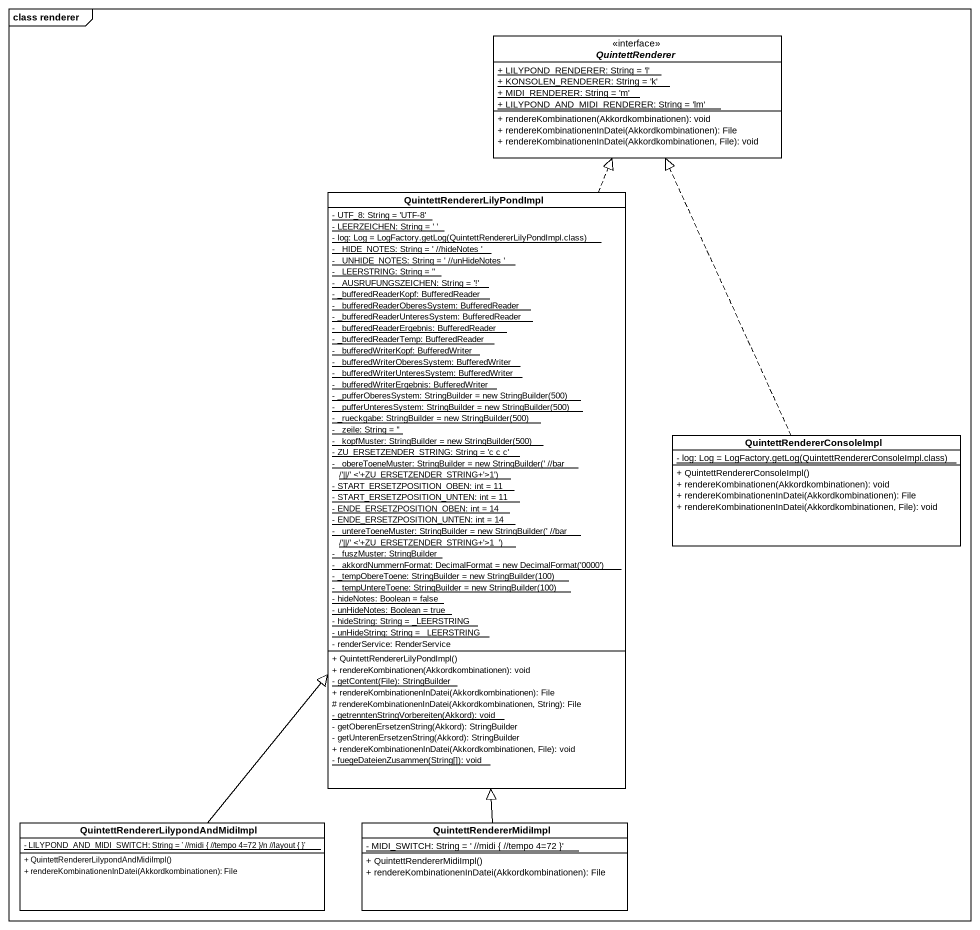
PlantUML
@startuml
mainframe class renderer
hide circle
hide empty members
skinparam classAttributeIconSize 0
interface QuintettRenderer <<interface>> {
  {static} + LILYPOND_RENDERER: String = 'l'
  {static} + KONSOLEN_RENDERER: String = 'k'
  {static} + MIDI_RENDERER: String = 'm'
  {static} + LILYPOND_AND_MIDI_RENDERER: String = 'lm'
  + rendereKombinationen(Akkordkombinationen): void
  + rendereKombinationenInDatei(Akkordkombinationen): File
  + rendereKombinationenInDatei(Akkordkombinationen, File): void
}
class QuintettRendererLilyPondImpl {
  {static} - UTF_8: String = 'UTF-8'
  {static} - LEERZEICHEN: String = ' '
  {static} {field} - log: Log = LogFactory.getLog(QuintettRendererLilyPondImpl.class)
  {static} - _HIDE_NOTES: String = ' //hideNotes '
  {static} - _UNHIDE_NOTES: String = ' //unHideNotes '
  {static} - _LEERSTRING: String = ''
  {static} - _AUSRUFUNGSZEICHEN: String = '!'
  {static} - _bufferedReaderKopf: BufferedReader
  {static} - _bufferedReaderOberesSystem: BufferedReader
  {static} - _bufferedReaderUnteresSystem: BufferedReader
  {static} - _bufferedReaderErgebnis: BufferedReader
  {static} - _bufferedReaderTemp: BufferedReader
  {static} - _bufferedWriterKopf: BufferedWriter
  {static} - _bufferedWriterOberesSystem: BufferedWriter
  {static} - _bufferedWriterUnteresSystem: BufferedWriter
  {static} - _bufferedWriterErgebnis: BufferedWriter
  {static} {field} - _pufferOberesSystem: StringBuilder = new StringBuilder(500)
  {static} {field} - _pufferUnteresSystem: StringBuilder = new StringBuilder(500)
  {static} {field} - _rueckgabe: StringBuilder = new StringBuilder(500)
  {static} - _zeile: String = ''
  {static} {field} - _kopfMuster: StringBuilder = new StringBuilder(500)
  {static} - ZU_ERSETZENDER_STRING: String = 'c c c'
  {static} {field} - _obereToeneMuster: StringBuilder = new StringBuilder(' //bar /'||/' <'+ZU_ERSETZENDER_STRING+'>1')
  {static} - START_ERSETZPOSITION_OBEN: int = 11
  {static} - START_ERSETZPOSITION_UNTEN: int = 11
  {static} - ENDE_ERSETZPOSITION_OBEN: int = 14
  {static} - ENDE_ERSETZPOSITION_UNTEN: int = 14
  {static} {field} - _untereToeneMuster: StringBuilder = new StringBuilder(' //bar /'||/' <'+ZU_ERSETZENDER_STRING+'>1_')
  {static} - _fuszMuster: StringBuilder
  {static} {field} - _akkordNummernFormat: DecimalFormat = new DecimalFormat('0000')
  {static} {field} - _tempObereToene: StringBuilder = new StringBuilder(100)
  {static} {field} - _tempUntereToene: StringBuilder = new StringBuilder(100)
  {static} - hideNotes: Boolean = false
  {static} - unHideNotes: Boolean = true
  {static} - hideString: String = _LEERSTRING
  {static} - unHideString: String = _LEERSTRING
  - renderService: RenderService
  + QuintettRendererLilyPondImpl()
  + rendereKombinationen(Akkordkombinationen): void
  {static} - getContent(File): StringBuilder
  + rendereKombinationenInDatei(Akkordkombinationen): File
  # rendereKombinationenInDatei(Akkordkombinationen, String): File
  {static} - getrenntenStringVorbereiten(Akkord): void
  - getOberenErsetzenString(Akkord): StringBuilder
  - getUnterenErsetzenString(Akkord): StringBuilder
  + rendereKombinationenInDatei(Akkordkombinationen, File): void
  {static} - fuegeDateienZusammen(String[]): void
}
class QuintettRendererConsoleImpl {
  {static} {field} - log: Log = LogFactory.getLog(QuintettRendererConsoleImpl.class)
  + QuintettRendererConsoleImpl()
  + rendereKombinationen(Akkordkombinationen): void
  + rendereKombinationenInDatei(Akkordkombinationen): File
  + rendereKombinationenInDatei(Akkordkombinationen, File): void
}
class "QuintettRendererLilypondAndMidiImpl" as QuintettRendererLilypondAndM {
  {static} - LILYPOND_AND_MIDI_SWITCH: String = ' ~//midi { ~//tempo 4=72 }/n ~//layout { }'
  + QuintettRendererLilypondAndMidiImpl()
  + rendereKombinationenInDatei(Akkordkombinationen): File
}
class QuintettRendererMidiImpl {
  {static} - MIDI_SWITCH: String = ' ~//midi { ~//tempo 4=72 }'
  + QuintettRendererMidiImpl()
  + rendereKombinationenInDatei(Akkordkombinationen): File
}
QuintettRendererLilyPondImpl .up.|> QuintettRenderer
QuintettRendererConsoleImpl .up.|> QuintettRenderer
QuintettRendererLilypondAndM -up-|> QuintettRendererLilyPondImpl
QuintettRendererMidiImpl -up-|> QuintettRendererLilyPondImpl
@enduml
